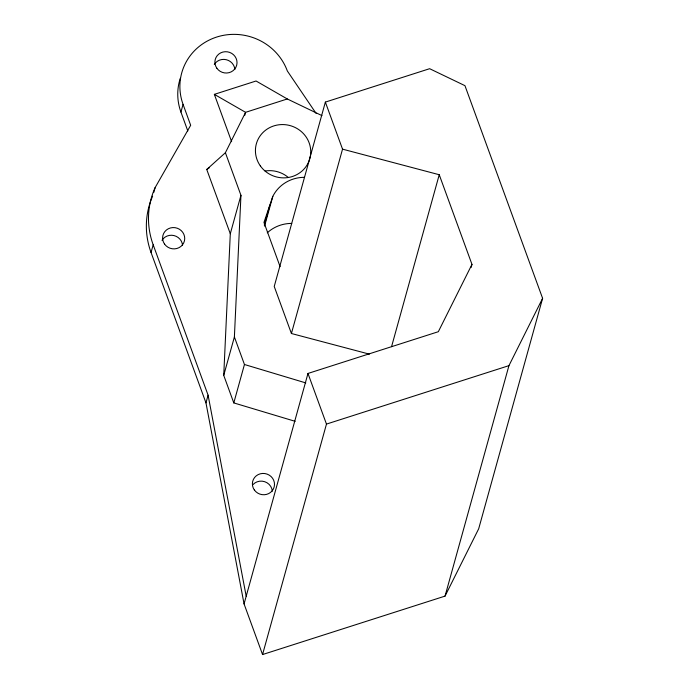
<?xml version="1.0" encoding="UTF-8"?>
<svg xmlns="http://www.w3.org/2000/svg" width="689" height="689" viewBox="0 0 689 689"><rect width="100%" height="100%" fill="white"/><g stroke="black" fill="none" stroke-linecap="round" stroke-linejoin="round"><path stroke-width="1.03" d="M295.159 421.323L233.795 402.91L223.736 375.367L230.298 233.735L240.952 195.323L225.398 152.725L245.585 112.324L287.296 98.966L321.97 115.623M223.736 375.367L234.389 336.955L240.952 195.323M153.802 192.403L155.128 187.606L190.672 125.286L183.067 104.375A55.482 53.148 15.5 0 1 216.716 37.042A55.482 53.148 15.5 0 1 287.339 70.984L316.087 113.401M187.813 130.97L180.931 112.057L183.067 104.375M369.39 354.146L291.413 333.51L274.231 286.46L325.363 102.093L429.635 68.702L464.954 85.669L542.605 298.32L478.691 528.773L445.042 596.106L262.552 654.55L244.061 603.917L205.968 402.876L151.046 252.484L153.182 244.802A81.509 78.064 15.5 0 1 155.128 187.606M244.75 115.356L245.585 112.324L214.348 94.359L256.058 81.001L287.296 98.966M205.968 402.876L208.095 395.193L153.182 244.802M264.3 225.131L269.907 204.917M264.567 226.078L272.81 196.374A36.061 34.545 15.5 0 1 304.512 177.323M233.795 402.91L244.449 364.498L234.389 336.955M291.413 333.51L342.536 149.151L325.363 102.093M244.061 603.917L307.974 373.455L438.325 331.71L471.974 264.387L439.237 174.73L342.536 149.151M262.552 654.55L326.465 424.088L307.974 373.455M391.559 346.67L439.237 174.73M471.112 267.487L471.974 264.387M445.042 596.106L508.947 365.644L542.605 298.32M272.81 196.374L263.965 222.444L280.096 266.634M230.298 233.735L206.743 169.485L225.398 152.725M206.743 169.485L209.387 167.728M326.465 424.088L508.947 365.644M244.449 364.498L305.813 382.92M214.348 94.359L231.625 141.676M208.095 395.193L246.197 596.235M267.263 232.83A36.061 34.545 15.5 0 1 291.731 223.408M180.931 112.057A55.482 53.148 15.5 0 1 180.285 78.296M214.296 64.439A11.093 10.628 15.5 0 1 226.311 59.71A11.093 10.628 15.5 0 1 234.863 69.443M265.05 171.027A27.741 26.57 15.5 0 1 288.252 177.417M161.993 240.306A11.093 10.628 15.5 0 1 174.007 235.569A11.093 10.628 15.5 0 1 182.559 245.293M151.046 252.484A81.509 78.064 15.5 0 1 152.605 196.176M252.897 484.677A11.093 10.628 15.5 0 1 264.722 481.706A11.093 10.628 15.5 0 1 272.336 491.171M216.846 68.211A11.093 10.628 15.5 0 0 235.948 67.16A11.093 10.628 15.5 0 0 225.088 51.718A11.093 10.628 15.5 0 0 216.846 68.211M260.296 165.834A27.741 26.57 15.5 0 0 308.052 163.215A27.741 26.57 15.5 0 0 280.897 124.606A27.741 26.57 15.5 0 0 260.296 165.834M164.55 244.078A11.093 10.628 15.5 0 0 183.653 243.01A11.093 10.628 15.5 0 0 172.775 227.577A11.093 10.628 15.5 0 0 164.55 244.078M254.327 489.939A11.093 10.628 15.5 0 0 273.43 488.889A11.093 10.628 15.5 0 0 262.569 473.446A11.093 10.628 15.5 0 0 254.327 489.939"/></g></svg>
